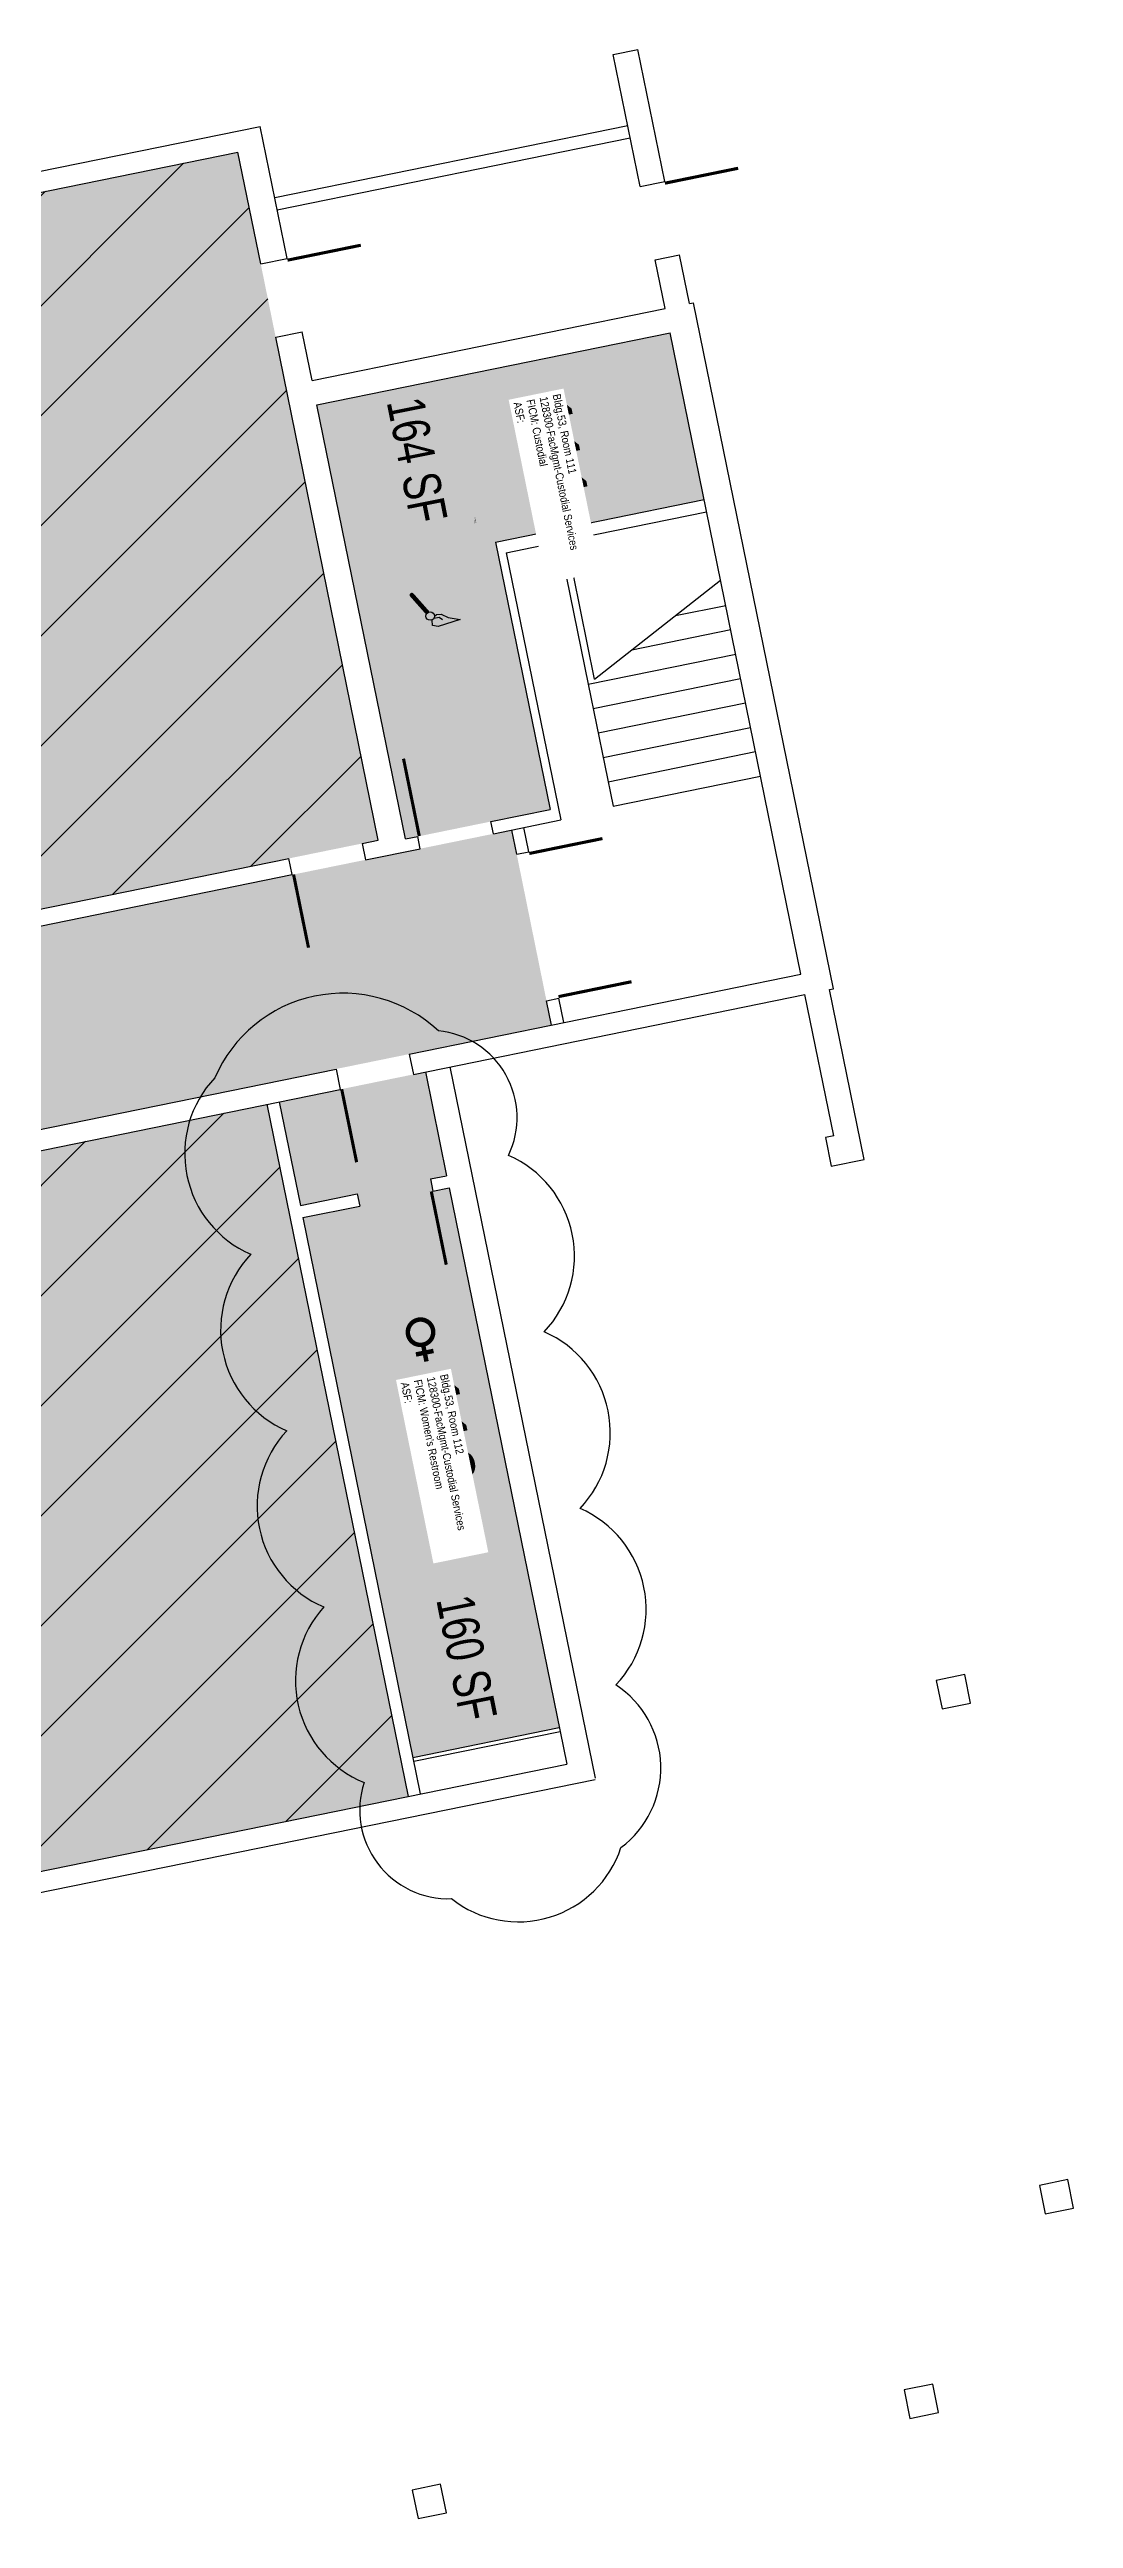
# Model space of a CAD drawing. Header units: inches. Extents: x 69216004 to 69218368, y 27679931 to 27681481.
# Drawn here: x 69217874 to 69218368, y 27680291 to 27681481 of the extents above; entities that cross this region are included whole.
import ezdxf
from ezdxf.enums import TextEntityAlignment as Align

# ---------------------------------------------------------------- set-up
doc = ezdxf.new("R2010")
doc.units = ezdxf.units.IN
doc.header["$LTSCALE"] = 10
doc.header["$MEASUREMENT"] = 0
doc.layers.get('0').update_dxf_attribs({"linetype": 'CONTINUOUS'})
for name, color, linetype in [('A-DOOR', 2, 'CONTINUOUS'), ('A-FLOR', 3, 'CONTINUOUS'), ('A-IDEN-ICON', 4, 'CONTINUOUS'), ('A-IDEN-RNUM', 7, 'CONTINUOUS'), ('A-IDEN-SNUM', 4, 'CONTINUOUS'), ('A-IDEN-VNUM', 4, 'CONTINUOUS'), ('A-WALL', 5, 'CONTINUOUS'), ('AREA-TEXT', 3, 'CONTINUOUS'), ('Rooms-Capacity', 4, 'CONTINUOUS'), ('Rooms-Category-Color', 7, 'CONTINUOUS'), ('Rooms-College-Color', 7, 'CONTINUOUS'), ('Rooms-Department-Color', 7, 'CONTINUOUS'), ('Rooms-Division-Color', 7, 'CONTINUOUS'), ('Rooms-Information', 7, 'CONTINUOUS')]:
    doc.layers.add(name, color=color, linetype=linetype)
doc.layers.add('A-REV', color=1, linetype='CONTINUOUS', true_color=0xff0000)
doc.styles.add('CP_AREA', font='arial.ttf', dxfattribs={"height": 15})
doc.styles.add('CP_ROOMSNUMBER', font='arial.ttf', dxfattribs={"height": 1})
doc.styles.add('CP_ROOMVNUMBER', font='arial.ttf', dxfattribs={"width": 0.85, "height": 0.075})
pattern_1 = [(45, (0, 0), (-26.516504294, 26.516504294), [])]

# ---------------------------------------------------------------- blocks, each defined once
blk = doc.blocks.new('CPWOMEN')
at = {"color": 0, "linetype": 'ByBlock', "const_width": 0.015}
blk.add_lwpolyline([(-0.0375, 0, 1), (0.0475, 0, 1)], format="xyb", close=True, dxfattribs=at)
for points in [[(-0.025, -0.07), (0.035, -0.07)], [(0.005, -0.04), (0.005, -0.1)]]:
    blk.add_lwpolyline(points, dxfattribs=at)
blk = doc.blocks.new('CPCUST')
at = {"color": 0, "linetype": 'ByBlock'}
for p, q in [((0.0171, -0.0639), (0.02, -0.0466)), ((0.0358, -0.0705), (0.0171, -0.0639)), ((0.0262, -0.0408), (0.0446, -0.0406)), ((0.0297, -0.0341), (0.0376, -0.0302)), ((0.1117, -0.0625), (0.0358, -0.0705)), ((0.0376, -0.0302), (0.0533, -0.0324)), ((0.0446, -0.0406), (0.0543, -0.0505)), ((0.0533, -0.0324), (0.0745, -0.0479)), ((0.0745, -0.0479), (0.1117, -0.0625))]:
    blk.add_line(p, q, dxfattribs=at)
at = {"color": 0, "linetype": 'ByBlock', "const_width": 0.0075}
blk.add_lwpolyline([(-0.0332, 0.0481, 1), (-0.0268, 0.0519, 1)], format="xyb", close=True, dxfattribs=at)
at = {"color": 0, "linetype": 'ByBlock', "const_width": 0.015}
blk.add_lwpolyline([(-0.03, 0.05), (0.01, -0.0193)], dxfattribs=at)
at = {"color": 0, "linetype": 'ByBlock'}
blk.add_circle((0.0158, -0.0313), 0.0141, dxfattribs=at)

msp = doc.modelspace()

# ---------------------------------------------------------------- hatches: boundary and pattern name
at = {"layer": 'Rooms-Capacity'}
h = msp.add_hatch(dxfattribs=at)
h.set_pattern_fill('ANSI31', color=256, scale=300, style=0)
h.set_pattern_definition(pattern_1)
h.paths.add_polyline_path([(69217965.3, 27681431.8), (69217719.5, 27681381.7), (69217705.8, 27681378.9), (69217536.8, 27681344.4), (69217556.8, 27681246.4), (69217535.2, 27681242), (69217582.9, 27681008.3), (69218032.9, 27681100.1)])
h = msp.add_hatch(dxfattribs=at)
h.set_pattern_fill('ANSI31', color=256, scale=300, style=0)
h.set_pattern_definition(pattern_1)
h.paths.add_polyline_path([(69217979.3, 27680972.8), (69217526.6, 27680880.5), (69217594.7, 27680546.9), (69218047.4, 27680639.2)])
at = {"layer": 'Rooms-Category-Color', "true_color": 0xe3f498}
for points in [[(69217965.3, 27681431.8), (69217719.5, 27681381.7), (69217705.8, 27681378.9), (69217536.8, 27681344.4), (69217556.8, 27681246.4), (69217535.2, 27681242), (69217582.9, 27681008.3), (69218032.9, 27681100.1)], [(69217979.3, 27680972.8), (69217526.6, 27680880.5), (69217594.7, 27680546.9), (69218047.4, 27680639.2)]]:
    msp.add_hatch(color=61, dxfattribs=at).paths.add_polyline_path(points)
at = {"layer": 'Rooms-Category-Color', "true_color": 0xadadad}
for points in [[(69218087.2, 27681109.1), (69218115.8, 27681114.9), (69218089.5, 27681243.8), (69218190, 27681264.3), (69218173.6, 27681344.6), (69218003.4, 27681309.9), (69218046.1, 27681100.7), (69218052, 27681101.9)], [(69218097.3, 27681105), (69217935.2, 27681072), (69216381.2, 27680755), (69216372, 27680800), (69216370.4, 27680807.9), (69216356.3, 27680805), (69216232.8, 27680779.8), (69216215.1, 27680776.2), (69216215.9, 27680772.3), (69216222.3, 27680741), (69216223.1, 27680737.1), (69216219.2, 27680736.3), (69216233.6, 27680665.7), (69216237.5, 27680666.5), (69216238.3, 27680662.6), (69216244.3, 27680633.2), (69216245.1, 27680629.3), (69218116.4, 27681011)], [(69218055.7, 27680988.4), (69217985.2, 27680974), (69217995.4, 27680924), (69218022.8, 27680929.6), (69218024, 27680923.7), (69217996.6, 27680918.2), (69218049.6, 27680658), (69218120.2, 27680672.4), (69218067.1, 27680932.5), (69218059.3, 27680930.9), (69218058.1, 27680936.8), (69218065.9, 27680938.4)]]:
    msp.add_hatch(color=253, dxfattribs=at).paths.add_polyline_path(points)
at = {"layer": 'Rooms-College-Color', "true_color": 0xffe090}
for points in [[(69217965.3, 27681431.8), (69217719.5, 27681381.7), (69217705.8, 27681378.9), (69217536.8, 27681344.4), (69217556.8, 27681246.4), (69217535.2, 27681242), (69217582.9, 27681008.3), (69218032.9, 27681100.1)], [(69217979.3, 27680972.8), (69217526.6, 27680880.5), (69217594.7, 27680546.9), (69218047.4, 27680639.2)]]:
    msp.add_hatch(color=41, dxfattribs=at).paths.add_polyline_path(points)
at = {"layer": 'Rooms-College-Color', "true_color": 0xadadad}
for points in [[(69218087.2, 27681109.1), (69218115.8, 27681114.9), (69218089.5, 27681243.8), (69218190, 27681264.3), (69218173.6, 27681344.6), (69218003.4, 27681309.9), (69218046.1, 27681100.7), (69218052, 27681101.9)], [(69218097.3, 27681105), (69217935.2, 27681072), (69216381.2, 27680755), (69216372, 27680800), (69216370.4, 27680807.9), (69216356.3, 27680805), (69216232.8, 27680779.8), (69216215.1, 27680776.2), (69216215.9, 27680772.3), (69216222.3, 27680741), (69216223.1, 27680737.1), (69216219.2, 27680736.3), (69216233.6, 27680665.7), (69216237.5, 27680666.5), (69216238.3, 27680662.6), (69216244.3, 27680633.2), (69216245.1, 27680629.3), (69218116.4, 27681011)], [(69218055.7, 27680988.4), (69217985.2, 27680974), (69217995.4, 27680924), (69218022.8, 27680929.6), (69218024, 27680923.7), (69217996.6, 27680918.2), (69218049.6, 27680658), (69218120.2, 27680672.4), (69218067.1, 27680932.5), (69218059.3, 27680930.9), (69218058.1, 27680936.8), (69218065.9, 27680938.4)]]:
    msp.add_hatch(color=253, dxfattribs=at).paths.add_polyline_path(points)
at = {"layer": 'Rooms-Department-Color', "true_color": 0xffe090}
for points in [[(69217965.3, 27681431.8), (69217719.5, 27681381.7), (69217705.8, 27681378.9), (69217536.8, 27681344.4), (69217556.8, 27681246.4), (69217535.2, 27681242), (69217582.9, 27681008.3), (69218032.9, 27681100.1)], [(69217979.3, 27680972.8), (69217526.6, 27680880.5), (69217594.7, 27680546.9), (69218047.4, 27680639.2)]]:
    msp.add_hatch(color=41, dxfattribs=at).paths.add_polyline_path(points)
at = {"layer": 'Rooms-Department-Color', "true_color": 0xacacac}
for points in [[(69218087.2, 27681109.1), (69218115.8, 27681114.9), (69218089.5, 27681243.8), (69218190, 27681264.3), (69218173.6, 27681344.6), (69218003.4, 27681309.9), (69218046.1, 27681100.7), (69218052, 27681101.9)], [(69218097.3, 27681105), (69217935.2, 27681072), (69216381.2, 27680755), (69216372, 27680800), (69216370.4, 27680807.9), (69216356.3, 27680805), (69216232.8, 27680779.8), (69216215.1, 27680776.2), (69216215.9, 27680772.3), (69216222.3, 27680741), (69216223.1, 27680737.1), (69216219.2, 27680736.3), (69216233.6, 27680665.7), (69216237.5, 27680666.5), (69216238.3, 27680662.6), (69216244.3, 27680633.2), (69216245.1, 27680629.3), (69218116.4, 27681011)], [(69218055.7, 27680988.4), (69217985.2, 27680974), (69217995.4, 27680924), (69218022.8, 27680929.6), (69218024, 27680923.7), (69217996.6, 27680918.2), (69218049.6, 27680658), (69218120.2, 27680672.4), (69218067.1, 27680932.5), (69218059.3, 27680930.9), (69218058.1, 27680936.8), (69218065.9, 27680938.4)]]:
    msp.add_hatch(color=253, dxfattribs=at).paths.add_polyline_path(points)
at = {"layer": 'Rooms-Division-Color', "true_color": 0xffe090}
for points in [[(69217965.3, 27681431.8), (69217719.5, 27681381.7), (69217705.8, 27681378.9), (69217536.8, 27681344.4), (69217556.8, 27681246.4), (69217535.2, 27681242), (69217582.9, 27681008.3), (69218032.9, 27681100.1)], [(69217979.3, 27680972.8), (69217526.6, 27680880.5), (69217594.7, 27680546.9), (69218047.4, 27680639.2)]]:
    msp.add_hatch(color=41, dxfattribs=at).paths.add_polyline_path(points)
at = {"layer": 'Rooms-Division-Color', "true_color": 0xadadad}
for points in [[(69218087.2, 27681109.1), (69218115.8, 27681114.9), (69218089.5, 27681243.8), (69218190, 27681264.3), (69218173.6, 27681344.6), (69218003.4, 27681309.9), (69218046.1, 27681100.7), (69218052, 27681101.9)], [(69218097.3, 27681105), (69217935.2, 27681072), (69216381.2, 27680755), (69216372, 27680800), (69216370.4, 27680807.9), (69216356.3, 27680805), (69216232.8, 27680779.8), (69216215.1, 27680776.2), (69216215.9, 27680772.3), (69216222.3, 27680741), (69216223.1, 27680737.1), (69216219.2, 27680736.3), (69216233.6, 27680665.7), (69216237.5, 27680666.5), (69216238.3, 27680662.6), (69216244.3, 27680633.2), (69216245.1, 27680629.3), (69218116.4, 27681011)], [(69218055.7, 27680988.4), (69217985.2, 27680974), (69217995.4, 27680924), (69218022.8, 27680929.6), (69218024, 27680923.7), (69217996.6, 27680918.2), (69218049.6, 27680658), (69218120.2, 27680672.4), (69218067.1, 27680932.5), (69218059.3, 27680930.9), (69218058.1, 27680936.8), (69218065.9, 27680938.4)]]:
    msp.add_hatch(color=253, dxfattribs=at).paths.add_polyline_path(points)

# ---------------------------------------------------------------- linework, layer by layer
at = {"layer": 'A-DOOR'}
for points in [[(69218171.1, 27681416.8, 1.5, 1.5, 0), (69218206.4, 27681424, 0, 0, 0), (69218206.2, 27681424.8, 0, 0, -0.414214), (69218178.2, 27681382.3, 0, 0, -0.414214)], [(69217989.2, 27681379.7, 1.5, 1.5, 0), (69218024.5, 27681386.9, 0, 0, 0), (69218024.3, 27681387.7, 0, 0, -0.414214), (69217996.2, 27681345.2, 0, 0, -0.414214)], [(69218052.7, 27681102.1, 1.5, 1.5, 0), (69218045.1, 27681139.4, 0, 0, 0), (69218044.4, 27681139.2, 0, 0, -0.430919), (69218087.2, 27681109.1, 0, 0, -0.414214)], [(69217992.1, 27681083.6, 1.5, 1.5, 0), (69217999.3, 27681048.3, 0, 0, 0), (69217998.6, 27681048.2, 0, 0, 0.414214), (69218026.7, 27681090.6, 0, 0, 0.414214)], [(69218105.7, 27681093.7, 1.5, 1.5, 0), (69218141, 27681100.9, 0, 0, 0), (69218140.8, 27681101.7, 0, 0, -0.414214), (69218112.7, 27681059.2, 0, 0, -0.414214)], [(69218119.8, 27681024.7, 1.5, 1.5, 0), (69218155, 27681031.9, 0, 0, 0), (69218155.2, 27681031.1, 0, 0, 0.414214), (69218112.7, 27681059.2, 0, 0, 0.414214)], [(69218015.3, 27680980.1, 1.5, 1.5, 0), (69218022.5, 27680944.9, 0, 0, 0), (69218021.8, 27680944.7, 0, 0, 0.414214), (69218049.9, 27680987.2, 0, 0, 0.414214)], [(69218058.5, 27680930.8, 1.5, 1.5, 0), (69218065.7, 27680895.5, 0, 0, 0), (69218066.5, 27680895.7, 0, 0, -0.414214), (69218024, 27680923.7, 0, 0, -0.414214)]]:
    msp.add_lwpolyline(points, format="xyseb", dxfattribs=at)
at = {"layer": 'A-FLOR'}
for p, q in [((69218137.2, 27681177.8), (69218197.9, 27681225.4)), ((69218176.2, 27681208.4), (69218200.4, 27681213.3)), ((69218155.1, 27681191.9), (69218202.8, 27681201.6)), ((69218134.1, 27681175.3), (69218205.2, 27681189.8)), ((69218134.1, 27681175.3), (69218205.2, 27681189.8)), ((69218134.1, 27681175.3), (69218146.1, 27681116.5)), ((69218136.5, 27681163.6), (69218207.6, 27681178.1)), ((69218136.5, 27681163.6), (69218207.6, 27681178.1)), ((69218138.9, 27681151.8), (69218210, 27681166.3)), ((69218138.9, 27681151.8), (69218210, 27681166.3)), ((69218141.3, 27681140), (69218212.4, 27681154.5)), ((69218141.3, 27681140), (69218212.4, 27681154.5)), ((69218143.7, 27681128.3), (69218214.8, 27681142.8)), ((69218143.7, 27681128.3), (69218214.8, 27681142.8)), ((69218146.1, 27681116.5), (69218217.2, 27681131)), ((69218146.1, 27681116.5), (69218217.2, 27681131))]:
    msp.add_line(p, q, dxfattribs=at)
at = {"layer": 'A-REV'}
msp.add_lwpolyline([(69217954.2, 27680985.6, 0.520567), (69217971.5, 27680900.5, 0.520567), (69217988.8, 27680815.4, 0.520567), (69218006.7, 27680730.5, 0.520567), (69218026.1, 27680645.9, 0.520567), (69218068.2, 27680589.9, 0.520567), (69218149.9, 27680614.5, 0.520567), (69218147.5, 27680692.9, 0.520567), (69218130.2, 27680778, 0.520567), (69218112.9, 27680863.1, 0.520567), (69218095.7, 27680948.2, 0.520567), (69218061.9, 27681008.2, 0.520567)], format="xyb", close=True, dxfattribs=at)
at = {"layer": 'A-WALL'}
for p, q in [((69218146.2, 27681478.9), (69218158, 27681481.3)), ((69218159.2, 27681415.2), (69218146.2, 27681478.9)), ((69218171, 27681417.6), (69218158, 27681481.3)), ((69217717.5, 27681391.5), (69217976, 27681444.2)), ((69217989, 27681380.5), (69217976, 27681444.2)), ((69217983, 27681409.9), (69218153.2, 27681444.6)), ((69217984.2, 27681404), (69218154.4, 27681438.7)), ((69217719.5, 27681381.7), (69217965.3, 27681431.8)), ((69217976.3, 27681377.9), (69217965.3, 27681431.8)), ((69218159.2, 27681415.2), (69218171, 27681417.6)), ((69217976.3, 27681377.9), (69217989, 27681380.5)), ((69218166.4, 27681379.9), (69218178.2, 27681382.3)), ((69218171.2, 27681356.4), (69218166.4, 27681379.9)), ((69218182.9, 27681358.8), (69218178.2, 27681382.3)), ((69218001, 27681321.7), (69218171.2, 27681356.4)), ((69218182.9, 27681358.8), (69218184.9, 27681359.2)), ((69218252.4, 27681028.5), (69218184.9, 27681359.2)), ((69217983.5, 27681342.6), (69217996.2, 27681345.2)), ((69218032.9, 27681100.1), (69217983.5, 27681342.6)), ((69218001, 27681321.7), (69217996.2, 27681345.2)), ((69218003.4, 27681309.9), (69218173.6, 27681344.6)), ((69218236.6, 27681035.5), (69218173.6, 27681344.6)), ((69218046.1, 27681100.7), (69218003.4, 27681309.9)), ((69218089.5, 27681243.8), (69218190, 27681264.3)), ((69218120.1, 27681243.9), (69218191.2, 27681258.4)), ((69218089.5, 27681243.8), (69218115.8, 27681114.9)), ((69218094.6, 27681238.7), (69218120.1, 27681243.9)), ((69218094.6, 27681238.7), (69218120.9, 27681109.9)), ((69218120.1, 27681243.9), (69218134.1, 27681175.3)), ((69218137.2, 27681177.8), (69218123.6, 27681244.6)), ((69218087.2, 27681109.1), (69218115.8, 27681114.9)), ((69218088.4, 27681103.2), (69218087.2, 27681109.1)), ((69218088.4, 27681103.2), (69218120.9, 27681109.9)), ((69218099.7, 27681093.3), (69218097.3, 27681105)), ((69218105.5, 27681094.5), (69218103.1, 27681106.2)), ((69217537.8, 27680999.1), (69217989.8, 27681091.3)), ((69217991.4, 27681083.5), (69217989.8, 27681091.3)), ((69218025.1, 27681098.5), (69218032.9, 27681100.1)), ((69218025.1, 27681098.5), (69218026.7, 27681090.6)), ((69218026.7, 27681090.6), (69218053.2, 27681096)), ((69218046.1, 27681100.7), (69218052, 27681101.9)), ((69218053.2, 27681096), (69218052, 27681101.9)), ((69218099.7, 27681093.3), (69218105.5, 27681094.5)), ((69217539.4, 27680991.3), (69217991.4, 27681083.5)), ((69218047.9, 27680997), (69218236.6, 27681035.5)), ((69218049.9, 27680987.2), (69218238.6, 27681025.7)), ((69218114, 27681022.7), (69218119.9, 27681023.9)), ((69218114, 27681022.7), (69218119.9, 27681023.9)), ((69218116.4, 27681011), (69218114, 27681022.7)), ((69218122.3, 27681012.2), (69218119.9, 27681023.9)), ((69218252.5, 27680957.6), (69218238.6, 27681025.7)), ((69218250.4, 27681028.1), (69218252.4, 27681028.5)), ((69218267.1, 27680946.2), (69218250.4, 27681028.1)), ((69218047.9, 27680997), (69218049.9, 27680987.2)), ((69217562.8, 27680898), (69218012.6, 27680989.8)), ((69218012.6, 27680989.8), (69218014.6, 27680980)), ((69218055.7, 27680988.4), (69218065.9, 27680938.4)), ((69218067.5, 27680990.8), (69218137.4, 27680648)), ((69217564.8, 27680888.2), (69218014.6, 27680980)), ((69217979.3, 27680972.8), (69218047.4, 27680639.2)), ((69217985.2, 27680974), (69217995.4, 27680924)), ((69218252.5, 27680957.6), (69218248.5, 27680956.8)), ((69218248.5, 27680956.8), (69218251.3, 27680943)), ((69218058.1, 27680936.8), (69218065.9, 27680938.4)), ((69218058.1, 27680936.8), (69218059.3, 27680930.9)), ((69218251.3, 27680943), (69218267.1, 27680946.2)), ((69217995.4, 27680924), (69218022.8, 27680929.6)), ((69218022.8, 27680929.6), (69218024, 27680923.7)), ((69218059.3, 27680930.9), (69218067.1, 27680932.5)), ((69218067.1, 27680932.5), (69218123.8, 27680654.8)), ((69217996.6, 27680918.2), (69218024, 27680923.7)), ((69217996.6, 27680918.2), (69218053.2, 27680640.4)), ((69218315.6, 27680697.9), (69218301.9, 27680695.1)), ((69218301.9, 27680695.1), (69218304.7, 27680681.4)), ((69218318.4, 27680684.2), (69218315.6, 27680697.9)), ((69218304.7, 27680681.4), (69218318.4, 27680684.2)), ((69218049.6, 27680658), (69218120.2, 27680672.4)), ((69218050, 27680656.1), (69218120.6, 27680670.5)), ((69217588.8, 27680545.7), (69218123.8, 27680654.8)), ((69217596.7, 27680537.1), (69218137.5, 27680647.4)), ((69218365.3, 27680454.5), (69218351.6, 27680451.7)), ((69218351.6, 27680451.7), (69218354.4, 27680437.9)), ((69218368.1, 27680440.7), (69218365.3, 27680454.5)), ((69218354.4, 27680437.9), (69218368.1, 27680440.7)), ((69218300.2, 27680355.9), (69218286.4, 27680353.1)), ((69218286.4, 27680353.1), (69218289.2, 27680339.4)), ((69218303, 27680342.2), (69218300.2, 27680355.9)), ((69218289.2, 27680339.4), (69218303, 27680342.2)), ((69218063, 27680307.6), (69218049.3, 27680304.8)), ((69218065.8, 27680293.9), (69218063, 27680307.6)), ((69218049.3, 27680304.8), (69218052.1, 27680291.1)), ((69218052.1, 27680291.1), (69218065.8, 27680293.9))]:
    msp.add_line(p, q, dxfattribs=at)

# ---------------------------------------------------------------- block references
at = {"layer": 'A-IDEN-ICON', "xscale": 144.0000000024309, "yscale": 144.0000000024309, "zscale": 144.0000000024309, "rotation": 11.52878329006617}
for name, p in [('CPCUST', (69218054.8, 27681212.1)), ('CPWOMEN', (69218052.6, 27680862.8))]:
    msp.add_blockref(name, p, dxfattribs=at)

# ---------------------------------------------------------------- texts
at = {"layer": 'A-IDEN-RNUM', "style": 'CP_ROOMSNUMBER'}
for s, p in [('0111-00', (69218079.1, 27681254.1)), ('0112-00', (69218068.8, 27680805))]:
    msp.add_text(s, height=0.36, rotation=281.53, dxfattribs=at).set_placement(p)
at = {"layer": 'A-IDEN-SNUM', "style": 'CP_ROOMSNUMBER'}
for s, p in [('0530011100', (69218079.3, 27681255.5)), ('0530011200', (69218068.9, 27680806.4))]:
    msp.add_text(s, height=0.36, rotation=281.53, dxfattribs=at).set_placement(p)
at = {"layer": 'A-IDEN-VNUM', "style": 'CP_ROOMVNUMBER', "width": 0.85}
for s, p in [('111', (69218098, 27681310.9)), ('112', (69218043.7, 27680838.4))]:
    msp.add_text(s, height=27, rotation=281.5288, dxfattribs=at).set_placement(p)
at = {"layer": 'AREA-TEXT', "style": 'CP_AREA', "width": 0.75}
for s, p in [('164 SF', (69218051.7, 27681283.3)), ('160 SF', (69218075.6, 27680706))]:
    msp.add_text(s, height=18, rotation=281.295, dxfattribs=at).set_placement(p, align=Align.MIDDLE_CENTER)

# ---------------------------------------------------------------- next in the draw order: texts
at = {"layer": 'Rooms-Information', "char_height": 3.857, "width": 86.4, "attachment_point": 7, "rotation": 281.5288, "style": 'CP_ROOMVNUMBER', "bg_fill": 3, "box_fill_scale": 1.5, "bg_fill_color": 256, "bg_fill_true_color": 13158600, "bg_fill_transparency": 0}
for s, insert in [('Bldg.53, Room 111^M^J128300-FacMgmt-Custodial Services^M^JFICM: Custodial^M^JASF: ', (69218098, 27681310.9)), ("Bldg.53, Room 112^M^J128300-FacMgmt-Custodial Services^M^JFICM: Women's Restroom^M^JASF: ", (69218043.7, 27680838.4))]:
    msp.add_mtext(s, dxfattribs=dict(at, insert=insert))

doc.saveas('drawing.dxf')
